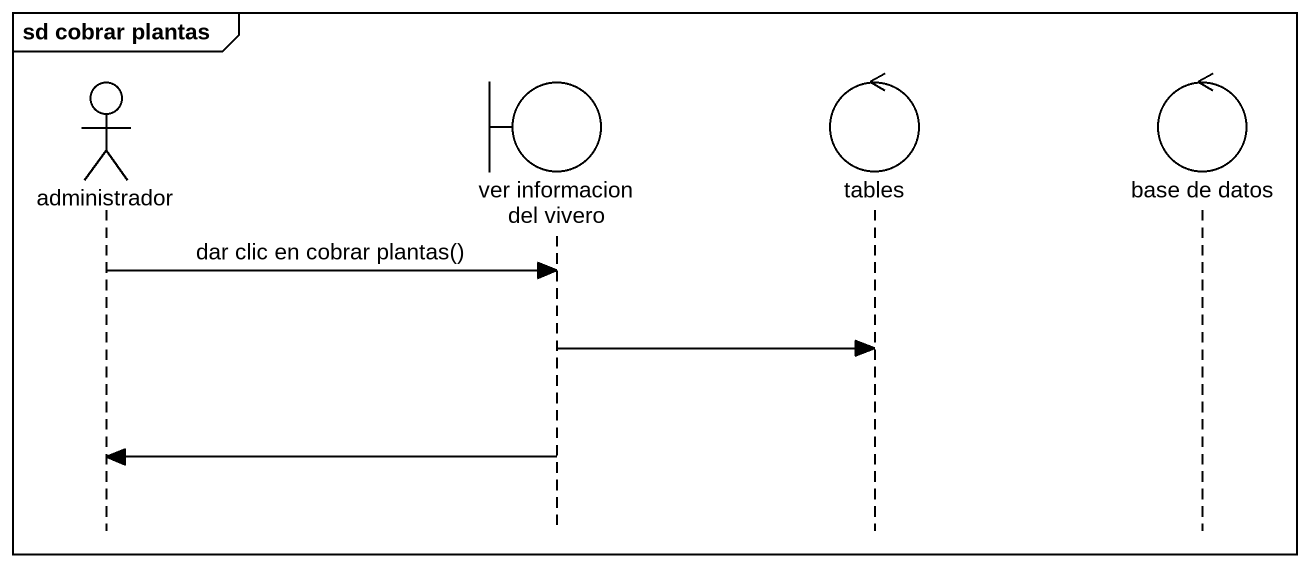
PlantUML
@startuml
mainframe sd cobrar plantas
hide footbox
actor administrador
boundary "ver informacion del vivero" as ver_informacion_del_vivero
control tables
control "base de datos" as base_de_datos

administrador -> ver_informacion_del_vivero : dar clic en cobrar plantas()
ver_informacion_del_vivero -> tables
ver_informacion_del_vivero -> administrador
@enduml
